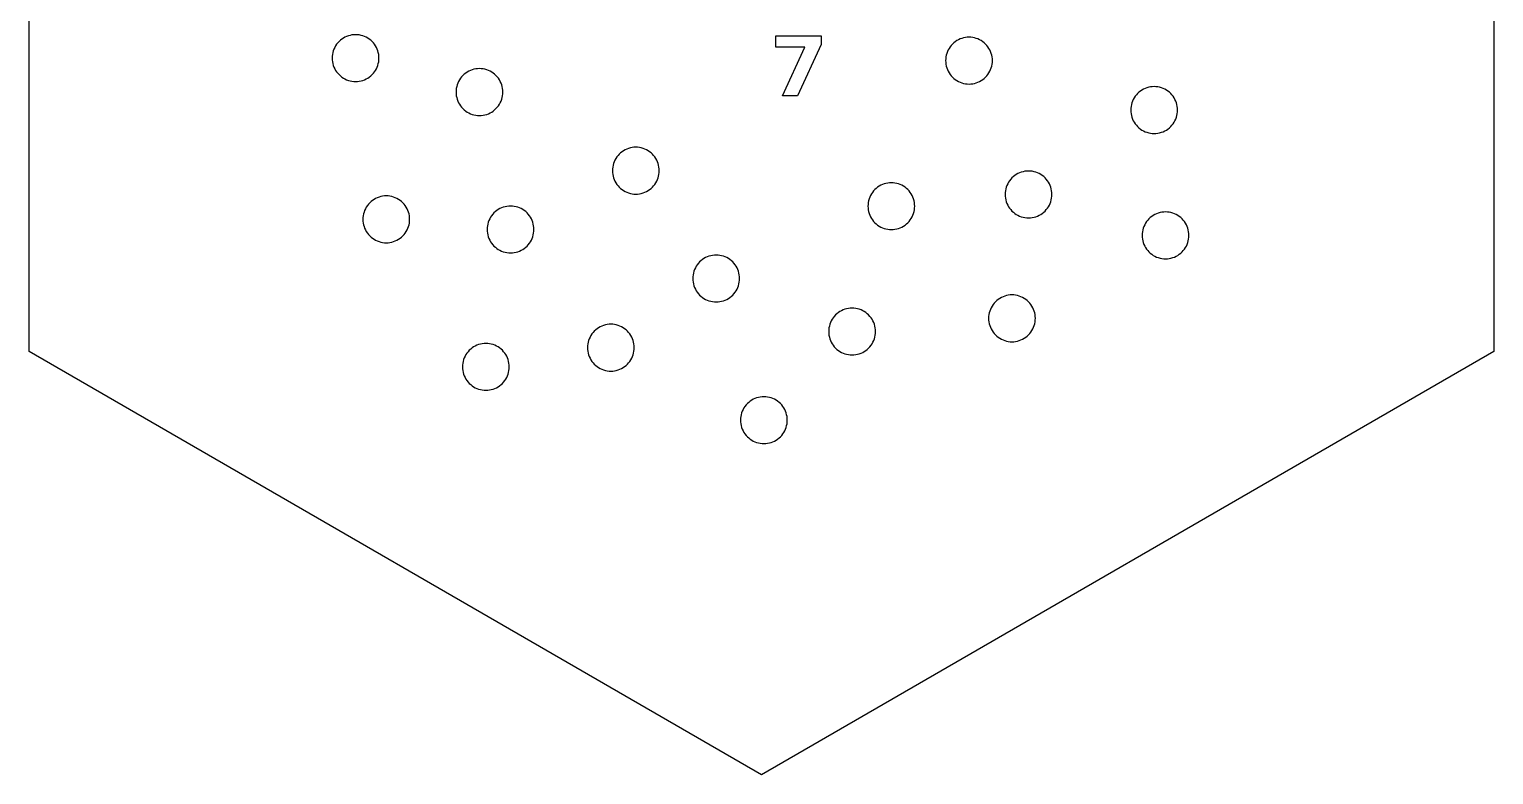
# Model space of a CAD drawing. Header units: millimetres. Extents: x 0 to 476, y 7 to 280.
# Drawn here: x 332.4 to 420.1, y 178.8 to 223.4 of the extents above; entities that cross this region are included whole.
import ezdxf

# ---------------------------------------------------------------- set-up
doc = ezdxf.new("R2010")
doc.units = ezdxf.units.MM
doc.layers.add('CUT', color=1, linetype='Continuous')
doc.layers.add('ENGRAVE', color=7, linetype='Continuous')

msp = doc.modelspace()

# ---------------------------------------------------------------- linework, layer by layer
at = {"layer": 'CUT'}
for points in [[(420.056, 204.1), (376.235, 178.8), (332.415, 204.1), (332.415, 254.7), (376.235, 280), (420.056, 254.7), (420.056, 204.1)], [(353.235, 221.114), (353.273, 221.217), (353.303, 221.323), (353.325, 221.431), (353.337, 221.54), (353.342, 221.65), (353.337, 221.76), (353.325, 221.869), (353.303, 221.976), (353.273, 222.082), (353.235, 222.185), (353.189, 222.285), (353.135, 222.381), (353.074, 222.473), (353.006, 222.559), (352.932, 222.64), (352.851, 222.714), (352.765, 222.782), (352.673, 222.843), (352.577, 222.897), (352.478, 222.943), (352.374, 222.981), (352.269, 223.011), (352.161, 223.032), (352.052, 223.045), (351.942, 223.05), (351.832, 223.045), (351.723, 223.032), (351.615, 223.011), (351.509, 222.981), (351.406, 222.943), (351.306, 222.897), (351.21, 222.843), (351.119, 222.782), (351.033, 222.714), (350.952, 222.64), (350.877, 222.559), (350.809, 222.473), (350.748, 222.381), (350.694, 222.285), (350.648, 222.185), (350.61, 222.082), (350.58, 221.976), (350.559, 221.869), (350.546, 221.76), (350.542, 221.65), (350.546, 221.54), (350.559, 221.431), (350.58, 221.323), (350.61, 221.217), (350.648, 221.114), (350.694, 221.014), (350.748, 220.918), (350.809, 220.827), (350.877, 220.74), (350.952, 220.66), (351.033, 220.585), (351.119, 220.517), (351.21, 220.456), (351.306, 220.402), (351.406, 220.356), (351.509, 220.318), (351.615, 220.288), (351.723, 220.267), (351.832, 220.254), (351.942, 220.25), (352.052, 220.254), (352.161, 220.267), (352.269, 220.288), (352.374, 220.318), (352.478, 220.356), (352.577, 220.402), (352.673, 220.456), (352.765, 220.517), (352.851, 220.585), (352.932, 220.66), (353.006, 220.74), (353.074, 220.827), (353.135, 220.918), (353.189, 221.014), (353.235, 221.114)], [(389.95, 220.963), (389.988, 221.066), (390.017, 221.172), (390.039, 221.28), (390.052, 221.389), (390.056, 221.499), (390.052, 221.609), (390.039, 221.718), (390.017, 221.826), (389.988, 221.932), (389.95, 222.035), (389.903, 222.135), (389.85, 222.231), (389.789, 222.322), (389.721, 222.408), (389.646, 222.489), (389.565, 222.564), (389.479, 222.632), (389.388, 222.693), (389.292, 222.746), (389.192, 222.792), (389.089, 222.83), (388.983, 222.86), (388.875, 222.882), (388.766, 222.895), (388.656, 222.899), (388.546, 222.895), (388.437, 222.882), (388.329, 222.86), (388.223, 222.83), (388.12, 222.792), (388.02, 222.746), (387.925, 222.693), (387.833, 222.632), (387.747, 222.564), (387.666, 222.489), (387.592, 222.408), (387.523, 222.322), (387.462, 222.231), (387.409, 222.135), (387.363, 222.035), (387.325, 221.932), (387.295, 221.826), (387.273, 221.718), (387.26, 221.609), (387.256, 221.499), (387.26, 221.389), (387.273, 221.28), (387.295, 221.172), (387.325, 221.066), (387.363, 220.963), (387.409, 220.863), (387.462, 220.768), (387.523, 220.676), (387.592, 220.59), (387.666, 220.509), (387.747, 220.434), (387.833, 220.366), (387.925, 220.305), (388.02, 220.252), (388.12, 220.206), (388.223, 220.168), (388.329, 220.138), (388.437, 220.116), (388.546, 220.103), (388.656, 220.099), (388.766, 220.103), (388.875, 220.116), (388.983, 220.138), (389.089, 220.168), (389.192, 220.206), (389.292, 220.252), (389.388, 220.305), (389.479, 220.366), (389.565, 220.434), (389.646, 220.509), (389.721, 220.59), (389.789, 220.676), (389.85, 220.768), (389.903, 220.863), (389.95, 220.963)], [(360.687, 219.185), (360.716, 219.291), (360.738, 219.399), (360.751, 219.508), (360.755, 219.618), (360.751, 219.727), (360.738, 219.837), (360.716, 219.944), (360.687, 220.05), (360.649, 220.153), (360.603, 220.253), (360.549, 220.349), (360.488, 220.44), (360.42, 220.527), (360.345, 220.607), (360.264, 220.682), (360.178, 220.75), (360.087, 220.811), (359.991, 220.865), (359.891, 220.911), (359.788, 220.949), (359.682, 220.979), (359.574, 221), (359.465, 221.013), (359.355, 221.018), (359.245, 221.013), (359.136, 221), (359.028, 220.979), (358.923, 220.949), (358.819, 220.911), (358.72, 220.865), (358.624, 220.811), (358.532, 220.75), (358.446, 220.682), (358.365, 220.607), (358.291, 220.527), (358.223, 220.44), (358.161, 220.349), (358.108, 220.253), (358.062, 220.153), (358.024, 220.05), (357.994, 219.944), (357.972, 219.837), (357.959, 219.727), (357.955, 219.618), (357.959, 219.508), (357.972, 219.399), (357.994, 219.291), (358.024, 219.185), (358.062, 219.082), (358.108, 218.982), (358.161, 218.886), (358.223, 218.795), (358.291, 218.708), (358.365, 218.628), (358.446, 218.553), (358.532, 218.485), (358.624, 218.424), (358.72, 218.37), (358.819, 218.324), (358.923, 218.286), (359.028, 218.256), (359.136, 218.235), (359.245, 218.222), (359.355, 218.218), (359.465, 218.222), (359.574, 218.235), (359.682, 218.256), (359.788, 218.286), (359.891, 218.324), (359.991, 218.37), (360.087, 218.424), (360.178, 218.485), (360.264, 218.553), (360.345, 218.628), (360.42, 218.708), (360.488, 218.795), (360.549, 218.886), (360.603, 218.982), (360.649, 219.082), (360.687, 219.185)], [(401.066, 218.11), (401.096, 218.216), (401.117, 218.324), (401.13, 218.433), (401.135, 218.543), (401.13, 218.653), (401.117, 218.762), (401.096, 218.87), (401.066, 218.975), (401.028, 219.079), (400.982, 219.178), (400.928, 219.274), (400.867, 219.366), (400.799, 219.452), (400.725, 219.533), (400.644, 219.607), (400.558, 219.675), (400.466, 219.736), (400.37, 219.79), (400.27, 219.836), (400.167, 219.874), (400.062, 219.904), (399.954, 219.926), (399.845, 219.938), (399.735, 219.943), (399.625, 219.938), (399.516, 219.926), (399.408, 219.904), (399.302, 219.874), (399.199, 219.836), (399.099, 219.79), (399.003, 219.736), (398.912, 219.675), (398.825, 219.607), (398.745, 219.533), (398.67, 219.452), (398.602, 219.366), (398.541, 219.274), (398.487, 219.178), (398.441, 219.079), (398.403, 218.975), (398.373, 218.87), (398.352, 218.762), (398.339, 218.653), (398.335, 218.543), (398.339, 218.433), (398.352, 218.324), (398.373, 218.216), (398.403, 218.11), (398.441, 218.007), (398.487, 217.907), (398.541, 217.811), (398.602, 217.72), (398.67, 217.634), (398.745, 217.553), (398.825, 217.478), (398.912, 217.41), (399.003, 217.349), (399.099, 217.295), (399.199, 217.249), (399.302, 217.211), (399.408, 217.181), (399.516, 217.16), (399.625, 217.147), (399.735, 217.143), (399.845, 217.147), (399.954, 217.16), (400.062, 217.181), (400.167, 217.211), (400.27, 217.249), (400.37, 217.295), (400.466, 217.349), (400.558, 217.41), (400.644, 217.478), (400.725, 217.553), (400.799, 217.634), (400.867, 217.72), (400.928, 217.811), (400.982, 217.907), (401.028, 218.007), (401.066, 218.11)], [(370.046, 214.486), (370.075, 214.591), (370.097, 214.699), (370.11, 214.808), (370.114, 214.918), (370.11, 215.028), (370.097, 215.137), (370.075, 215.245), (370.046, 215.351), (370.008, 215.454), (369.962, 215.554), (369.908, 215.65), (369.847, 215.741), (369.779, 215.827), (369.704, 215.908), (369.623, 215.983), (369.537, 216.051), (369.446, 216.112), (369.35, 216.166), (369.25, 216.212), (369.147, 216.25), (369.041, 216.28), (368.933, 216.301), (368.824, 216.314), (368.714, 216.318), (368.604, 216.314), (368.495, 216.301), (368.387, 216.28), (368.282, 216.25), (368.178, 216.212), (368.079, 216.166), (367.983, 216.112), (367.891, 216.051), (367.805, 215.983), (367.724, 215.908), (367.65, 215.827), (367.582, 215.741), (367.52, 215.65), (367.467, 215.554), (367.421, 215.454), (367.383, 215.351), (367.353, 215.245), (367.331, 215.137), (367.318, 215.028), (367.314, 214.918), (367.318, 214.808), (367.331, 214.699), (367.353, 214.591), (367.383, 214.486), (367.421, 214.382), (367.467, 214.283), (367.52, 214.187), (367.582, 214.095), (367.65, 214.009), (367.724, 213.928), (367.805, 213.854), (367.891, 213.786), (367.983, 213.725), (368.079, 213.671), (368.178, 213.625), (368.282, 213.587), (368.387, 213.557), (368.495, 213.535), (368.604, 213.523), (368.714, 213.518), (368.824, 213.523), (368.933, 213.535), (369.041, 213.557), (369.147, 213.587), (369.25, 213.625), (369.35, 213.671), (369.446, 213.725), (369.537, 213.786), (369.623, 213.854), (369.704, 213.928), (369.779, 214.009), (369.847, 214.095), (369.908, 214.187), (369.962, 214.283), (370.008, 214.382), (370.046, 214.486)], [(393.548, 213.064), (393.578, 213.169), (393.6, 213.277), (393.613, 213.386), (393.617, 213.496), (393.613, 213.606), (393.6, 213.715), (393.578, 213.823), (393.548, 213.929), (393.51, 214.032), (393.464, 214.132), (393.411, 214.228), (393.35, 214.319), (393.281, 214.406), (393.207, 214.486), (393.126, 214.561), (393.04, 214.629), (392.948, 214.69), (392.853, 214.744), (392.753, 214.79), (392.65, 214.828), (392.544, 214.858), (392.436, 214.879), (392.327, 214.892), (392.217, 214.896), (392.107, 214.892), (391.998, 214.879), (391.89, 214.858), (391.784, 214.828), (391.681, 214.79), (391.581, 214.744), (391.485, 214.69), (391.394, 214.629), (391.308, 214.561), (391.227, 214.486), (391.152, 214.406), (391.084, 214.319), (391.023, 214.228), (390.97, 214.132), (390.923, 214.032), (390.885, 213.929), (390.856, 213.823), (390.834, 213.715), (390.821, 213.606), (390.817, 213.496), (390.821, 213.386), (390.834, 213.277), (390.856, 213.169), (390.885, 213.064), (390.923, 212.961), (390.97, 212.861), (391.023, 212.765), (391.084, 212.673), (391.152, 212.587), (391.227, 212.506), (391.308, 212.432), (391.394, 212.364), (391.485, 212.303), (391.581, 212.249), (391.681, 212.203), (391.784, 212.165), (391.89, 212.135), (391.998, 212.114), (392.107, 212.101), (392.217, 212.096), (392.327, 212.101), (392.436, 212.114), (392.544, 212.135), (392.65, 212.165), (392.753, 212.203), (392.853, 212.249), (392.948, 212.303), (393.04, 212.364), (393.126, 212.432), (393.207, 212.506), (393.281, 212.587), (393.35, 212.673), (393.411, 212.765), (393.464, 212.861), (393.51, 212.961), (393.548, 213.064)], [(385.337, 212.363), (385.367, 212.468), (385.389, 212.576), (385.401, 212.685), (385.406, 212.795), (385.401, 212.905), (385.389, 213.014), (385.367, 213.122), (385.337, 213.228), (385.299, 213.331), (385.253, 213.431), (385.199, 213.527), (385.138, 213.618), (385.07, 213.705), (384.996, 213.785), (384.915, 213.86), (384.829, 213.928), (384.737, 213.989), (384.641, 214.043), (384.542, 214.089), (384.438, 214.127), (384.333, 214.157), (384.225, 214.178), (384.116, 214.191), (384.006, 214.195), (383.896, 214.191), (383.787, 214.178), (383.679, 214.157), (383.573, 214.127), (383.47, 214.089), (383.37, 214.043), (383.274, 213.989), (383.183, 213.928), (383.097, 213.86), (383.016, 213.785), (382.941, 213.705), (382.873, 213.618), (382.812, 213.527), (382.758, 213.431), (382.712, 213.331), (382.674, 213.228), (382.644, 213.122), (382.623, 213.014), (382.61, 212.905), (382.606, 212.795), (382.61, 212.685), (382.623, 212.576), (382.644, 212.468), (382.674, 212.363), (382.712, 212.26), (382.758, 212.16), (382.812, 212.064), (382.873, 211.972), (382.941, 211.886), (383.016, 211.805), (383.097, 211.731), (383.183, 211.663), (383.274, 211.602), (383.37, 211.548), (383.47, 211.502), (383.573, 211.464), (383.679, 211.434), (383.787, 211.413), (383.896, 211.4), (384.006, 211.395), (384.116, 211.4), (384.225, 211.413), (384.333, 211.434), (384.438, 211.464), (384.542, 211.502), (384.641, 211.548), (384.737, 211.602), (384.829, 211.663), (384.915, 211.731), (384.996, 211.805), (385.07, 211.886), (385.138, 211.972), (385.199, 212.064), (385.253, 212.16), (385.299, 212.26), (385.337, 212.363)], [(355.11, 211.576), (355.14, 211.681), (355.162, 211.789), (355.174, 211.898), (355.179, 212.008), (355.174, 212.118), (355.162, 212.227), (355.14, 212.335), (355.11, 212.441), (355.072, 212.544), (355.026, 212.644), (354.972, 212.74), (354.911, 212.831), (354.843, 212.917), (354.769, 212.998), (354.688, 213.073), (354.602, 213.141), (354.51, 213.202), (354.414, 213.256), (354.315, 213.302), (354.211, 213.34), (354.106, 213.37), (353.998, 213.391), (353.889, 213.404), (353.779, 213.408), (353.669, 213.404), (353.56, 213.391), (353.452, 213.37), (353.346, 213.34), (353.243, 213.302), (353.143, 213.256), (353.047, 213.202), (352.956, 213.141), (352.87, 213.073), (352.789, 212.998), (352.714, 212.917), (352.646, 212.831), (352.585, 212.74), (352.531, 212.644), (352.485, 212.544), (352.447, 212.441), (352.417, 212.335), (352.396, 212.227), (352.383, 212.118), (352.379, 212.008), (352.383, 211.898), (352.396, 211.789), (352.417, 211.681), (352.447, 211.576), (352.485, 211.473), (352.531, 211.373), (352.585, 211.277), (352.646, 211.185), (352.714, 211.099), (352.789, 211.018), (352.87, 210.944), (352.956, 210.876), (353.047, 210.815), (353.143, 210.761), (353.243, 210.715), (353.346, 210.677), (353.452, 210.647), (353.56, 210.626), (353.669, 210.613), (353.779, 210.608), (353.889, 210.613), (353.998, 210.626), (354.106, 210.647), (354.211, 210.677), (354.315, 210.715), (354.414, 210.761), (354.51, 210.815), (354.602, 210.876), (354.688, 210.944), (354.769, 211.018), (354.843, 211.099), (354.911, 211.185), (354.972, 211.277), (355.026, 211.373), (355.072, 211.473), (355.11, 211.576)], [(362.548, 210.97), (362.578, 211.075), (362.599, 211.183), (362.612, 211.292), (362.616, 211.402), (362.612, 211.512), (362.599, 211.621), (362.578, 211.729), (362.548, 211.835), (362.51, 211.938), (362.464, 212.038), (362.41, 212.134), (362.349, 212.225), (362.281, 212.311), (362.206, 212.392), (362.126, 212.467), (362.039, 212.535), (361.948, 212.596), (361.852, 212.65), (361.752, 212.696), (361.649, 212.734), (361.543, 212.763), (361.435, 212.785), (361.326, 212.798), (361.216, 212.802), (361.107, 212.798), (360.997, 212.785), (360.89, 212.763), (360.784, 212.734), (360.681, 212.696), (360.581, 212.65), (360.485, 212.596), (360.393, 212.535), (360.307, 212.467), (360.226, 212.392), (360.152, 212.311), (360.084, 212.225), (360.023, 212.134), (359.969, 212.038), (359.923, 211.938), (359.885, 211.835), (359.855, 211.729), (359.834, 211.621), (359.821, 211.512), (359.816, 211.402), (359.821, 211.292), (359.834, 211.183), (359.855, 211.075), (359.885, 210.97), (359.923, 210.866), (359.969, 210.767), (360.023, 210.671), (360.084, 210.579), (360.152, 210.493), (360.226, 210.412), (360.307, 210.338), (360.393, 210.27), (360.485, 210.208), (360.581, 210.155), (360.681, 210.109), (360.784, 210.071), (360.89, 210.041), (360.997, 210.019), (361.107, 210.006), (361.216, 210.002), (361.326, 210.006), (361.435, 210.019), (361.543, 210.041), (361.649, 210.071), (361.752, 210.109), (361.852, 210.155), (361.948, 210.208), (362.039, 210.27), (362.126, 210.338), (362.206, 210.412), (362.281, 210.493), (362.349, 210.579), (362.41, 210.671), (362.464, 210.767), (362.51, 210.866), (362.548, 210.97)], [(401.709, 210.513), (401.747, 210.616), (401.777, 210.721), (401.798, 210.829), (401.811, 210.938), (401.815, 211.048), (401.811, 211.158), (401.798, 211.267), (401.777, 211.375), (401.747, 211.481), (401.709, 211.584), (401.663, 211.684), (401.609, 211.78), (401.548, 211.871), (401.48, 211.958), (401.405, 212.038), (401.325, 212.113), (401.238, 212.181), (401.147, 212.242), (401.051, 212.296), (400.951, 212.342), (400.848, 212.38), (400.742, 212.41), (400.634, 212.431), (400.525, 212.444), (400.415, 212.448), (400.306, 212.444), (400.196, 212.431), (400.089, 212.41), (399.983, 212.38), (399.88, 212.342), (399.78, 212.296), (399.684, 212.242), (399.593, 212.181), (399.506, 212.113), (399.425, 212.038), (399.351, 211.958), (399.283, 211.871), (399.222, 211.78), (399.168, 211.684), (399.122, 211.584), (399.084, 211.481), (399.054, 211.375), (399.033, 211.267), (399.02, 211.158), (399.015, 211.048), (399.02, 210.938), (399.033, 210.829), (399.054, 210.721), (399.084, 210.616), (399.122, 210.513), (399.168, 210.413), (399.222, 210.317), (399.283, 210.225), (399.351, 210.139), (399.425, 210.058), (399.506, 209.984), (399.593, 209.916), (399.684, 209.855), (399.78, 209.801), (399.88, 209.755), (399.983, 209.717), (400.089, 209.687), (400.196, 209.666), (400.306, 209.653), (400.415, 209.648), (400.525, 209.653), (400.634, 209.666), (400.742, 209.687), (400.848, 209.717), (400.951, 209.755), (401.051, 209.801), (401.147, 209.855), (401.238, 209.916), (401.325, 209.984), (401.405, 210.058), (401.48, 210.139), (401.548, 210.225), (401.609, 210.317), (401.663, 210.413), (401.709, 210.513)], [(374.855, 208.038), (374.885, 208.144), (374.906, 208.251), (374.919, 208.361), (374.923, 208.47), (374.919, 208.58), (374.906, 208.689), (374.885, 208.797), (374.855, 208.903), (374.817, 209.006), (374.771, 209.106), (374.717, 209.202), (374.656, 209.293), (374.588, 209.38), (374.513, 209.46), (374.433, 209.535), (374.346, 209.603), (374.255, 209.664), (374.159, 209.718), (374.059, 209.764), (373.956, 209.802), (373.85, 209.832), (373.742, 209.853), (373.633, 209.866), (373.523, 209.87), (373.413, 209.866), (373.304, 209.853), (373.196, 209.832), (373.091, 209.802), (372.988, 209.764), (372.888, 209.718), (372.792, 209.664), (372.7, 209.603), (372.614, 209.535), (372.533, 209.46), (372.459, 209.38), (372.391, 209.293), (372.33, 209.202), (372.276, 209.106), (372.23, 209.006), (372.192, 208.903), (372.162, 208.797), (372.141, 208.689), (372.128, 208.58), (372.123, 208.47), (372.128, 208.361), (372.141, 208.251), (372.162, 208.144), (372.192, 208.038), (372.23, 207.935), (372.276, 207.835), (372.33, 207.739), (372.391, 207.647), (372.459, 207.561), (372.533, 207.48), (372.614, 207.406), (372.7, 207.338), (372.792, 207.277), (372.888, 207.223), (372.988, 207.177), (373.091, 207.139), (373.196, 207.109), (373.304, 207.088), (373.413, 207.075), (373.523, 207.07), (373.633, 207.075), (373.742, 207.088), (373.85, 207.109), (373.956, 207.139), (374.059, 207.177), (374.159, 207.223), (374.255, 207.277), (374.346, 207.338), (374.433, 207.406), (374.513, 207.48), (374.588, 207.561), (374.656, 207.647), (374.717, 207.739), (374.771, 207.835), (374.817, 207.935), (374.855, 208.038)], [(392.518, 205.553), (392.556, 205.656), (392.586, 205.762), (392.607, 205.87), (392.62, 205.979), (392.624, 206.089), (392.62, 206.199), (392.607, 206.308), (392.586, 206.416), (392.556, 206.521), (392.518, 206.625), (392.472, 206.724), (392.418, 206.82), (392.357, 206.912), (392.289, 206.998), (392.214, 207.079), (392.134, 207.153), (392.047, 207.221), (391.956, 207.282), (391.86, 207.336), (391.76, 207.382), (391.657, 207.42), (391.551, 207.45), (391.443, 207.472), (391.334, 207.484), (391.224, 207.489), (391.115, 207.484), (391.005, 207.472), (390.898, 207.45), (390.792, 207.42), (390.689, 207.382), (390.589, 207.336), (390.493, 207.282), (390.401, 207.221), (390.315, 207.153), (390.234, 207.079), (390.16, 206.998), (390.092, 206.912), (390.031, 206.82), (389.977, 206.724), (389.931, 206.625), (389.893, 206.521), (389.863, 206.416), (389.842, 206.308), (389.829, 206.199), (389.824, 206.089), (389.829, 205.979), (389.842, 205.87), (389.863, 205.762), (389.893, 205.656), (389.931, 205.553), (389.977, 205.453), (390.031, 205.357), (390.092, 205.266), (390.16, 205.18), (390.234, 205.099), (390.315, 205.024), (390.401, 204.956), (390.493, 204.895), (390.589, 204.841), (390.689, 204.795), (390.792, 204.757), (390.898, 204.727), (391.005, 204.706), (391.115, 204.693), (391.224, 204.689), (391.334, 204.693), (391.443, 204.706), (391.551, 204.727), (391.657, 204.757), (391.76, 204.795), (391.86, 204.841), (391.956, 204.895), (392.047, 204.956), (392.134, 205.024), (392.214, 205.099), (392.289, 205.18), (392.357, 205.266), (392.418, 205.357), (392.472, 205.453), (392.518, 205.553)], [(382.989, 204.866), (383.019, 204.972), (383.04, 205.08), (383.053, 205.189), (383.057, 205.299), (383.053, 205.408), (383.04, 205.518), (383.019, 205.625), (382.989, 205.731), (382.951, 205.834), (382.905, 205.934), (382.851, 206.03), (382.79, 206.122), (382.722, 206.208), (382.647, 206.289), (382.567, 206.363), (382.48, 206.431), (382.389, 206.492), (382.293, 206.546), (382.193, 206.592), (382.09, 206.63), (381.984, 206.66), (381.876, 206.681), (381.767, 206.694), (381.657, 206.699), (381.548, 206.694), (381.438, 206.681), (381.331, 206.66), (381.225, 206.63), (381.122, 206.592), (381.022, 206.546), (380.926, 206.492), (380.835, 206.431), (380.748, 206.363), (380.668, 206.289), (380.593, 206.208), (380.525, 206.122), (380.464, 206.03), (380.41, 205.934), (380.364, 205.834), (380.326, 205.731), (380.296, 205.625), (380.275, 205.518), (380.262, 205.408), (380.257, 205.299), (380.262, 205.189), (380.275, 205.08), (380.296, 204.972), (380.326, 204.866), (380.364, 204.763), (380.41, 204.663), (380.464, 204.567), (380.525, 204.476), (380.593, 204.389), (380.668, 204.309), (380.748, 204.234), (380.835, 204.166), (380.926, 204.105), (381.022, 204.051), (381.122, 204.005), (381.225, 203.967), (381.331, 203.937), (381.438, 203.916), (381.548, 203.903), (381.657, 203.899), (381.767, 203.903), (381.876, 203.916), (381.984, 203.937), (382.09, 203.967), (382.193, 204.005), (382.293, 204.051), (382.389, 204.105), (382.48, 204.166), (382.567, 204.234), (382.647, 204.309), (382.722, 204.389), (382.79, 204.476), (382.851, 204.567), (382.905, 204.663), (382.951, 204.763), (382.989, 204.866)], [(368.552, 203.903), (368.581, 204.008), (368.603, 204.116), (368.616, 204.225), (368.62, 204.335), (368.616, 204.445), (368.603, 204.554), (368.581, 204.662), (368.552, 204.768), (368.514, 204.871), (368.468, 204.971), (368.414, 205.067), (368.353, 205.158), (368.285, 205.244), (368.21, 205.325), (368.129, 205.4), (368.043, 205.468), (367.952, 205.529), (367.856, 205.583), (367.756, 205.629), (367.653, 205.667), (367.547, 205.696), (367.439, 205.718), (367.33, 205.731), (367.22, 205.735), (367.11, 205.731), (367.001, 205.718), (366.893, 205.696), (366.788, 205.667), (366.684, 205.629), (366.585, 205.583), (366.489, 205.529), (366.397, 205.468), (366.311, 205.4), (366.23, 205.325), (366.156, 205.244), (366.088, 205.158), (366.026, 205.067), (365.973, 204.971), (365.927, 204.871), (365.889, 204.768), (365.859, 204.662), (365.837, 204.554), (365.824, 204.445), (365.82, 204.335), (365.824, 204.225), (365.837, 204.116), (365.859, 204.008), (365.889, 203.903), (365.927, 203.799), (365.973, 203.7), (366.026, 203.604), (366.088, 203.512), (366.156, 203.426), (366.23, 203.345), (366.311, 203.271), (366.397, 203.203), (366.489, 203.141), (366.585, 203.088), (366.684, 203.042), (366.788, 203.004), (366.893, 202.974), (367.001, 202.952), (367.11, 202.939), (367.22, 202.935), (367.33, 202.939), (367.439, 202.952), (367.547, 202.974), (367.653, 203.004), (367.756, 203.042), (367.856, 203.088), (367.952, 203.141), (368.043, 203.203), (368.129, 203.271), (368.21, 203.345), (368.285, 203.426), (368.353, 203.512), (368.414, 203.604), (368.468, 203.7), (368.514, 203.799), (368.552, 203.903)], [(361.071, 202.754), (361.101, 202.859), (361.122, 202.967), (361.135, 203.076), (361.139, 203.186), (361.135, 203.296), (361.122, 203.405), (361.101, 203.513), (361.071, 203.619), (361.033, 203.722), (360.987, 203.822), (360.933, 203.918), (360.872, 204.009), (360.804, 204.095), (360.729, 204.176), (360.649, 204.251), (360.562, 204.319), (360.471, 204.38), (360.375, 204.434), (360.275, 204.48), (360.172, 204.518), (360.066, 204.548), (359.958, 204.569), (359.849, 204.582), (359.739, 204.586), (359.63, 204.582), (359.52, 204.569), (359.413, 204.548), (359.307, 204.518), (359.204, 204.48), (359.104, 204.434), (359.008, 204.38), (358.917, 204.319), (358.83, 204.251), (358.75, 204.176), (358.675, 204.095), (358.607, 204.009), (358.546, 203.918), (358.492, 203.822), (358.446, 203.722), (358.408, 203.619), (358.378, 203.513), (358.357, 203.405), (358.344, 203.296), (358.339, 203.186), (358.344, 203.076), (358.357, 202.967), (358.378, 202.859), (358.408, 202.754), (358.446, 202.651), (358.492, 202.551), (358.546, 202.455), (358.607, 202.363), (358.675, 202.277), (358.75, 202.196), (358.83, 202.122), (358.917, 202.054), (359.008, 201.993), (359.104, 201.939), (359.204, 201.893), (359.307, 201.855), (359.413, 201.825), (359.52, 201.804), (359.63, 201.791), (359.739, 201.786), (359.849, 201.791), (359.958, 201.804), (360.066, 201.825), (360.172, 201.855), (360.275, 201.893), (360.375, 201.939), (360.471, 201.993), (360.562, 202.054), (360.649, 202.122), (360.729, 202.196), (360.804, 202.277), (360.872, 202.363), (360.933, 202.455), (360.987, 202.551), (361.033, 202.651), (361.071, 202.754)], [(377.71, 199.568), (377.74, 199.674), (377.762, 199.781), (377.775, 199.891), (377.779, 200), (377.775, 200.11), (377.762, 200.219), (377.74, 200.327), (377.71, 200.433), (377.672, 200.536), (377.626, 200.636), (377.573, 200.732), (377.511, 200.823), (377.443, 200.91), (377.369, 200.99), (377.288, 201.065), (377.202, 201.133), (377.11, 201.194), (377.014, 201.248), (376.915, 201.294), (376.811, 201.332), (376.706, 201.362), (376.598, 201.383), (376.489, 201.396), (376.379, 201.4), (376.269, 201.396), (376.16, 201.383), (376.052, 201.362), (375.946, 201.332), (375.843, 201.294), (375.743, 201.248), (375.647, 201.194), (375.556, 201.133), (375.47, 201.065), (375.389, 200.99), (375.314, 200.91), (375.246, 200.823), (375.185, 200.732), (375.131, 200.636), (375.085, 200.536), (375.047, 200.433), (375.018, 200.327), (374.996, 200.219), (374.983, 200.11), (374.979, 200), (374.983, 199.891), (374.996, 199.781), (375.018, 199.674), (375.047, 199.568), (375.085, 199.465), (375.131, 199.365), (375.185, 199.269), (375.246, 199.177), (375.314, 199.091), (375.389, 199.01), (375.47, 198.936), (375.556, 198.868), (375.647, 198.807), (375.743, 198.753), (375.843, 198.707), (375.946, 198.669), (376.052, 198.639), (376.16, 198.618), (376.269, 198.605), (376.379, 198.6), (376.489, 198.605), (376.598, 198.618), (376.706, 198.639), (376.811, 198.669), (376.915, 198.707), (377.014, 198.753), (377.11, 198.807), (377.202, 198.868), (377.288, 198.936), (377.369, 199.01), (377.443, 199.091), (377.511, 199.177), (377.573, 199.269), (377.626, 199.365), (377.672, 199.465), (377.71, 199.568)]]:
    msp.add_lwpolyline(points, close=True, dxfattribs=at)
at = {"layer": 'ENGRAVE'}
msp.add_lwpolyline([(379.798, 222.468), (378.395, 219.391), (377.491, 219.391), (378.819, 222.309), (377.086, 222.309), (377.086, 222.991), (379.798, 222.991), (379.798, 222.468)], close=True, dxfattribs=at)

doc.saveas('drawing.dxf')
